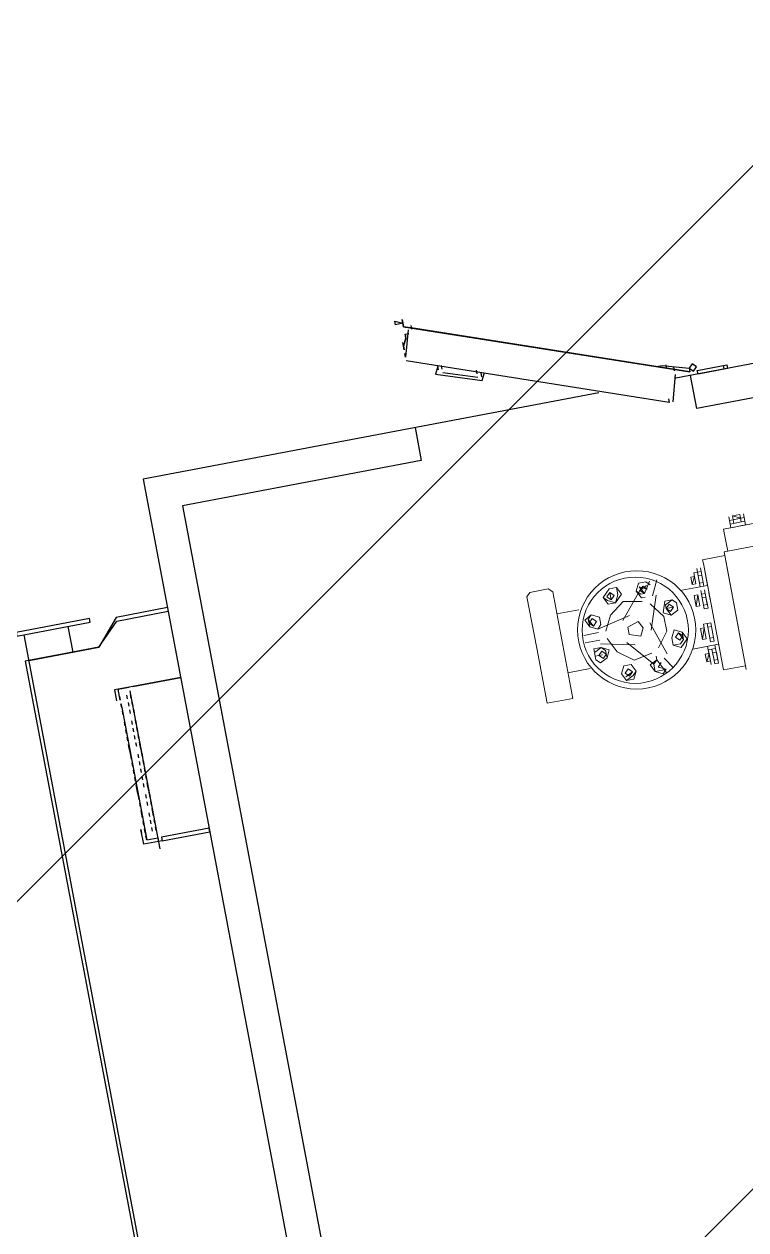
# Model space of a CAD drawing. Extents: x 407440 to 411585, y 6041728 to 6045069.
# Drawn here: x 408365.4 to 408376.48, y 6044292.29 to 6044310.8 of the extents above; entities that cross this region are included whole.
import ezdxf

# ---------------------------------------------------------------- set-up
doc = ezdxf.new("R2010")
doc.units = 0
doc.header["$LTSCALE"] = 5
doc.linetypes.add('foc-TIELINE', pattern=[1.875, 1.25, -0.625])
for name, color, linetype in [('P-BUFFER-PURPLE', 187, 'foc-TIELINE'), ('P-PROPOSED-EXISTING-H', 59, 'Continuous'), ('T-TIE', 201, 'foc-TIELINE')]:
    doc.layers.add(name, color=color, linetype=linetype)

# ---------------------------------------------------------------- blocks, each defined once
blk = doc.blocks.new('P-RIG-877')
at = {"layer": 'T-TIE', "linetype": 'ByBlock', "lineweight": 25}
for points in [[(-8.3924, 12.5829), (-9.0927, 12.5829), (-9.0927, 7.7036)], [(-8.4383, 12.5829), (-8.4383, 12.491), (-8.9894, 12.491), (-8.9894, 7.7495), (-9.0927, 7.7495)], [(-9.1042, 7.8528), (-9.0927, 7.8528)], [(-9.4142, 6.9114), (-9.4257, 6.9114), (-9.4142, 6.9114), (-9.4027, 6.9114), (-9.1042, 7.7495)], [(-9.1387, 7.6576), (-9.1387, 7.6691), (-9.1157, 7.7495), (-9.1042, 7.7495), (-9.3912, 6.9458), (-9.4027, 6.9114), (-9.4142, 6.9114), (-9.4027, 6.9114)], [(-9.1157, 7.7036), (-9.1272, 7.7036)], [(-9.1042, 7.7036), (-9.0239, 7.6806)], [(-9.0353, 7.6691), (-9.0239, 7.6691), (-9.2994, 6.8999)], [(-9.1387, 7.6806), (-9.1272, 7.6806)], [(-9.0927, 7.4625), (-9.0927, 6.0389), (-6.0503, 6.0389), (-6.0503, 7.4625)], [(-9.2535, 6.9918), (-9.2649, 6.9918), (-9.242, 6.9803), (-9.1961, 7.1181), (-9.219, 7.1295)], [(-9.219, 7.1181), (-9.2075, 7.1181)], [(-9.2075, 7.1066), (-9.242, 7.0032)], [(-9.219, 7.1066), (-9.2305, 7.1066)], [(-9.2535, 7.0032), (-9.2649, 7.0032)], [(-9.3912, 6.9344), (-9.4027, 6.9344)], [(-9.3912, 6.9229), (-9.3109, 6.8999), (-9.3224, 6.8999)], [(-9.3798, 6.9114), (-9.3798, 6.9229)], [(-9.3453, 6.8999), (-9.3683, 6.9114), (-9.3453, 6.8999), (-9.3568, 6.8999)], [(-9.0927, 6.8884), (-8.9894, 6.8884), (-8.9894, 6.1422), (-6.1537, 6.1422), (-6.1537, 6.8884), (-6.0503, 6.8884)], [(-8.6909, 6.0389), (-8.6909, 5.8781), (-8.6105, 5.8092), (-8.6794, 5.8781), (-8.6794, 6.0389)], [(-8.4728, 5.8896), (-8.4728, 6.0389), (-8.4728, 5.8896)], [(-8.4728, 5.8896), (-8.4728, 5.8322), (-8.4383, 5.8322)], [(-7.9906, 5.8896), (-7.9906, 5.8322), (-8.0365, 5.8322), (-8.025, 5.8322)], [(-8.4383, 5.8437), (-8.4498, 5.8437), (-8.4383, 5.8437), (-8.4498, 5.8437), (-8.4383, 5.8437), (-8.4613, 5.8437), (-8.4728, 5.8437), (-8.4728, 5.8781)], [(-8.4613, 5.8781), (-8.4498, 5.8781), (-7.9676, 5.8781)], [(-8.4383, 5.8667), (-8.4498, 5.8667)], [(-8.4154, 5.8437), (-8.4269, 5.8437), (-8.4154, 5.8437), (-8.4269, 5.8437), (-8.4154, 5.8437), (-8.0021, 5.8437), (-8.0021, 5.8781), (-7.9906, 5.8781)], [(-8.4154, 5.8667), (-8.4269, 5.8667)], [(-8.3924, 5.8667), (-8.4039, 5.8667)], [(-8.358, 5.8667), (-8.3695, 5.8667)], [(-8.335, 5.8667), (-8.3465, 5.8667)], [(-8.312, 5.8781), (-8.3235, 5.8781)], [(-8.312, 5.8667), (-8.3235, 5.8667)], [(-8.2661, 5.8781), (-8.2546, 5.8781), (-8.2661, 5.8781), (-8.2776, 5.8781), (-8.2891, 5.8781), (-8.3006, 5.8781), (-8.2891, 5.8781), (-8.3006, 5.8781), (-8.2891, 5.8781)], [(-8.2891, 5.8667), (-8.3006, 5.8667)], [(-8.2546, 5.8667), (-8.2661, 5.8667)], [(-8.2317, 5.8667), (-8.2432, 5.8667)], [(-8.2087, 5.8667), (-8.2202, 5.8667)], [(-8.1858, 5.8667), (-8.1972, 5.8667)], [(-8.1398, 5.8781), (-8.1284, 5.8781), (-8.1398, 5.8781), (-8.1284, 5.8781), (-8.1398, 5.8781), (-8.1513, 5.8781), (-8.1628, 5.8781), (-8.1743, 5.8781), (-8.1628, 5.8781), (-8.1743, 5.8781), (-8.1628, 5.8781)], [(-8.1628, 5.8667), (-8.1743, 5.8667)], [(-8.1284, 5.8667), (-8.1398, 5.8667)], [(-8.1054, 5.8667), (-8.1169, 5.8667)], [(-8.0824, 5.8781), (-8.0939, 5.8781)], [(-8.071, 5.8667), (-8.0824, 5.8667)], [(-8.048, 5.8667), (-8.0595, 5.8667)], [(-8.025, 5.8667), (-8.0365, 5.8667)], [(-8.4498, 5.8437), (-8.4613, 5.8437)], [(-8.2661, 5.8437), (-8.2546, 5.8437), (-8.2661, 5.8437), (-8.2546, 5.8437), (-8.2661, 5.8437), (-8.2776, 5.8437), (-8.2891, 5.8437), (-8.3006, 5.8437), (-8.2891, 5.8437)], [(-8.1398, 5.8437), (-8.1284, 5.8437), (-8.1398, 5.8437), (-8.1513, 5.8437), (-8.1628, 5.8437), (-8.1743, 5.8437), (-8.1628, 5.8437), (-8.1743, 5.8437), (-8.1628, 5.8437)], [(-8.0824, 5.8437), (-8.071, 5.8437), (-8.0824, 5.8437), (-8.071, 5.8437), (-8.0824, 5.8437), (-8.0939, 5.8437)], [(-8.025, 5.8437), (-8.0365, 5.8437), (-8.025, 5.8437), (-8.0365, 5.8437), (-8.025, 5.8437), (-8.0021, 5.8437), (-8.0135, 5.8437)], [(-8.6105, 5.5911), (-8.6105, 5.8092), (-8.6105, 5.5796), (-6.5325, 5.5796), (-6.5325, 5.8092), (-6.5325, 5.5911)], [(-8.6105, 5.7289), (-8.6909, 5.7289)], [(-6.4522, 5.5911), (-8.6909, 5.5911)]]:
    blk.add_lwpolyline(points, dxfattribs=at)
at = {"layer": 'T-TIE', "linetype": 'ByBlock', "lineweight": 5}
for points in [[(-8.5187, 7.7495), (-8.1743, 7.7495), (-8.5417, 7.7495), (-8.5417, 8.1169), (-8.5302, 8.1169)], [(-8.5417, 7.761), (-8.5991, 7.761), (-8.6105, 7.761), (-8.6105, 8.0939), (-8.5991, 8.1054), (-8.5417, 8.1054)], [(-8.622, 7.7839), (-8.6105, 7.7839), (-8.6335, 7.7839), (-8.6335, 7.8299), (-8.645, 7.8299)], [(-8.645, 7.7954), (-8.6335, 7.8184)], [(-8.6335, 7.7954), (-8.6335, 7.8299), (-8.6105, 7.8299)], [(-8.622, 7.7954), (-8.6335, 7.7954), (-8.6335, 7.8184), (-8.622, 7.8184)], [(-8.6105, 7.7839), (-8.6105, 7.8299), (-8.622, 7.8299)], [(-8.622, 7.7839), (-8.622, 7.8299), (-8.622, 7.7839)], [(-8.6105, 7.7954), (-8.6105, 7.8184)], [(-8.6335, 7.7839), (-8.645, 7.7839)], [(-8.1858, 7.7495), (-8.1858, 7.6806), (-8.5187, 7.6806), (-8.5302, 7.6806), (-8.5302, 7.7495)], [(-8.4728, 7.6691), (-8.4613, 7.6691), (-8.4613, 7.6576), (-8.4957, 7.6576), (-8.5072, 7.6576)], [(-8.4843, 7.6462), (-8.4613, 7.6462), (-8.4843, 7.6462), (-8.4613, 7.6347), (-8.4843, 7.6347), (-8.4613, 7.6347), (-8.4843, 7.6347), (-8.4843, 7.6462), (-8.4957, 7.6462), (-8.4957, 7.6691), (-8.5072, 7.6691)], [(-8.4498, 7.6002), (-8.4498, 7.6806), (-8.4957, 7.6806)], [(-8.4498, 7.6691), (-8.4957, 7.6691), (-8.4498, 7.6691), (-8.4498, 7.6576), (-8.4957, 7.6576)], [(-8.4843, 7.6576), (-8.4843, 7.6691), (-8.4613, 7.6691)], [(-8.4383, 7.6691), (-8.4269, 7.6691), (-8.4269, 7.6576), (-8.4383, 7.6576)], [(-8.3809, 7.6806), (-8.4269, 7.6806)], [(-8.4154, 7.6576), (-8.4154, 7.6691), (-8.3924, 7.6691), (-8.3924, 7.6576), (-8.4269, 7.6576), (-8.3809, 7.6576), (-8.3809, 7.6691), (-8.4269, 7.6691), (-8.3809, 7.6691)], [(-8.3924, 7.6691), (-8.4039, 7.6691)], [(-8.335, 7.6576), (-8.2776, 7.6576), (-8.2776, 7.6691), (-8.335, 7.6691), (-8.335, 7.6462), (-8.3235, 7.6462)], [(-8.2891, 7.6691), (-8.2891, 7.6576), (-8.3235, 7.6576), (-8.3235, 7.6691), (-8.335, 7.6691), (-8.2891, 7.6691), (-8.3235, 7.6691)], [(-8.312, 7.6691), (-8.2891, 7.6691), (-8.3006, 7.6691)], [(-8.2661, 7.6002), (-8.2661, 7.6806)], [(-8.2432, 7.6347), (-8.2202, 7.6347), (-8.2432, 7.6347), (-8.2202, 7.6347), (-8.2432, 7.6347), (-8.2432, 7.6462), (-8.2546, 7.6462), (-8.2546, 7.6691), (-8.2087, 7.6691), (-8.2546, 7.6691), (-8.2661, 7.6691)], [(-8.2202, 7.6691), (-8.2202, 7.6576), (-8.2546, 7.6576), (-8.2087, 7.6576), (-8.2087, 7.6691), (-8.2202, 7.6691), (-8.2432, 7.6691), (-8.2432, 7.6576)], [(-8.2087, 7.6691), (-8.2546, 7.6691)], [(-8.4843, 7.6347), (-8.4613, 7.6347), (-8.4613, 7.6462), (-8.4843, 7.6462), (-8.4613, 7.6462), (-8.4957, 7.6462)], [(-8.4613, 7.6576), (-8.4728, 7.6576)], [(-8.4154, 7.6462), (-8.3924, 7.6462), (-8.3924, 7.6347), (-8.4269, 7.6347), (-8.4269, 7.6462), (-8.4154, 7.6462), (-8.3924, 7.6462), (-8.4269, 7.6462), (-8.3924, 7.6347), (-8.4269, 7.6347), (-8.3924, 7.6347), (-8.4269, 7.6462), (-8.3924, 7.6462), (-8.4269, 7.6462)], [(-8.3924, 7.6576), (-8.4039, 7.6576)], [(-8.3235, 7.6347), (-8.3235, 7.6462), (-8.335, 7.6462)], [(-8.3006, 7.6462), (-8.2891, 7.6462), (-8.2891, 7.6347), (-8.3235, 7.6347), (-8.2891, 7.6347), (-8.3235, 7.6347), (-8.3006, 7.6347)], [(-8.2432, 7.6462), (-8.2202, 7.6462), (-8.2432, 7.6462), (-8.2202, 7.6347), (-8.2432, 7.6462), (-8.2202, 7.6462), (-8.2546, 7.6462), (-8.2661, 7.6462)], [(-8.2202, 7.6347), (-8.2202, 7.6462), (-8.2087, 7.6462)], [(-8.4039, 7.5658), (-8.4039, 7.5428), (-8.4154, 7.5428), (-8.4269, 7.5658), (-8.4154, 7.5773), (-8.3924, 7.5773), (-8.4154, 7.5773), (-8.4269, 7.5658), (-8.4269, 7.5428), (-8.3924, 7.5314), (-8.3809, 7.5543), (-8.3924, 7.5773), (-8.3809, 7.5543), (-8.4039, 7.5428)], [(-8.3006, 7.5773), (-8.3235, 7.5658)], [(-8.4957, 7.5314), (-8.4498, 7.5084)], [(-8.4498, 7.5199), (-8.3465, 7.4854)], [(-8.2891, 7.4969), (-8.335, 7.5314), (-8.3809, 7.5314), (-8.4269, 7.4969)], [(-8.3695, 7.4854), (-8.2661, 7.5199)], [(-8.2202, 7.5314), (-8.2546, 7.5084)], [(-8.4498, 7.4854), (-8.4498, 7.474), (-8.4728, 7.4625), (-8.4613, 7.474), (-8.4613, 7.4854), (-8.4843, 7.474), (-8.4728, 7.4969), (-8.4843, 7.4854), (-8.4728, 7.474), (-8.4613, 7.4854), (-8.4957, 7.5084)], [(-8.4843, 7.4969), (-8.4728, 7.474), (-8.3924, 7.4051)], [(-8.2087, 7.5084), (-8.2546, 7.4854), (-8.2661, 7.4854)], [(-8.2202, 7.4969), (-8.2202, 7.5084)], [(-8.4383, 7.474), (-8.4498, 7.4166), (-8.4154, 7.3706), (-8.3695, 7.3477)], [(-8.3465, 7.3477), (-8.3006, 7.3706), (-8.2661, 7.4166), (-8.2776, 7.474)], [(-8.2432, 7.474), (-8.3235, 7.4051)], [(-8.4957, 7.4051), (-8.4957, 7.3821), (-8.4957, 7.4051)], [(-8.3809, 7.3247), (-8.4039, 7.428)], [(-8.312, 7.428), (-8.335, 7.3247)], [(-8.2317, 7.4166), (-8.2546, 7.4051), (-8.2317, 7.4166)], [(-8.2202, 7.3821), (-8.2317, 7.4051)], [(-8.4843, 7.3821), (-8.4613, 7.3821)], [(-8.3809, 7.3247), (-8.3924, 7.3362), (-8.3809, 7.3247)], [(-8.4154, 7.3017), (-8.3924, 7.3132)], [(-8.3695, 7.2788), (-8.3695, 7.3247)], [(-8.3465, 7.2788), (-8.3465, 7.3247)], [(-8.3006, 7.3017), (-8.3006, 7.3247)], [(-8.4498, 7.2099), (-8.4498, 7.2788)], [(-8.2661, 7.2099), (-8.2661, 7.2788)], [(-8.5302, 7.1984), (-8.5302, 7.141), (-8.5302, 7.1984), (-8.5187, 7.2099), (-8.1858, 7.2099), (-8.1858, 7.141), (-8.1858, 7.1295), (-8.358, 7.1295), (-8.5187, 7.1295), (-8.5302, 7.141)]]:
    blk.add_lwpolyline(points, dxfattribs=at)
at = {"layer": 'T-TIE', "linetype": 'ByBlock', "lineweight": 25}
for points in [[(-9.1042, 7.7725), (-9.1042, 7.8643), (-9.0927, 7.8643), (-9.0927, 7.7725)], [(-9.1042, 7.761), (-9.1157, 7.7725), (-9.1272, 7.761), (-9.1157, 7.7495)], [(-9.4142, 6.9114), (-9.4142, 6.8884), (-9.4257, 6.8884)], [(-9.3798, 6.9114), (-9.3683, 6.9114)], [(-9.3453, 6.8999), (-9.3338, 6.8999)], [(-7.9906, 6.0389), (-8.0021, 6.0389), (-8.0021, 5.8896), (-7.9906, 5.8896)], [(-8.4498, 5.8781), (-8.4383, 5.8781)], [(-8.4498, 5.8781), (-8.4383, 5.8781)], [(-8.4269, 5.8781), (-8.4154, 5.8781)], [(-8.4269, 5.8781), (-8.4154, 5.8781)], [(-8.4039, 5.8781), (-8.3924, 5.8781)], [(-8.4039, 5.8781), (-8.3924, 5.8781)], [(-8.3695, 5.8781), (-8.358, 5.8781)], [(-8.358, 5.8781), (-8.3695, 5.8781)], [(-8.3465, 5.8781), (-8.335, 5.8781)], [(-8.3465, 5.8781), (-8.335, 5.8781)], [(-8.3235, 5.8781), (-8.312, 5.8781)], [(-8.3235, 5.8781), (-8.312, 5.8781)], [(-8.2661, 5.8781), (-8.2546, 5.8781)], [(-8.2432, 5.8781), (-8.2317, 5.8781)], [(-8.2432, 5.8781), (-8.2317, 5.8781)], [(-8.2202, 5.8781), (-8.2087, 5.8781)], [(-8.2202, 5.8781), (-8.2087, 5.8781)], [(-8.1972, 5.8781), (-8.1858, 5.8781)], [(-8.1972, 5.8781), (-8.1858, 5.8781)], [(-8.1169, 5.8781), (-8.1054, 5.8781)], [(-8.1169, 5.8781), (-8.1054, 5.8781)], [(-8.0824, 5.8781), (-8.071, 5.8781)], [(-8.0824, 5.8781), (-8.071, 5.8781)], [(-8.0595, 5.8781), (-8.048, 5.8781)], [(-8.0595, 5.8781), (-8.048, 5.8781)], [(-8.0365, 5.8781), (-8.025, 5.8781)], [(-8.0365, 5.8781), (-8.025, 5.8781)], [(-8.4039, 5.8437), (-8.3924, 5.8437)], [(-8.4039, 5.8437), (-8.3924, 5.8437)], [(-8.3695, 5.8437), (-8.358, 5.8437)], [(-8.3695, 5.8437), (-8.358, 5.8437)], [(-8.3465, 5.8437), (-8.335, 5.8437)], [(-8.3465, 5.8437), (-8.335, 5.8437)], [(-8.3235, 5.8437), (-8.312, 5.8437)], [(-8.3235, 5.8437), (-8.312, 5.8437)], [(-8.3006, 5.8437), (-8.2891, 5.8437)], [(-8.2432, 5.8437), (-8.2317, 5.8437)], [(-8.2432, 5.8437), (-8.2317, 5.8437)], [(-8.2202, 5.8437), (-8.2087, 5.8437)], [(-8.2202, 5.8437), (-8.2087, 5.8437)], [(-8.1972, 5.8437), (-8.1858, 5.8437)], [(-8.1972, 5.8437), (-8.1858, 5.8437)], [(-8.1398, 5.8437), (-8.1284, 5.8437)], [(-8.1169, 5.8437), (-8.1054, 5.8437)], [(-8.1169, 5.8437), (-8.1054, 5.8437)], [(-8.0595, 5.8437), (-8.048, 5.8437)], [(-8.0595, 5.8437), (-8.048, 5.8437)], [(-8.7024, 5.7978), (-8.7024, 5.5682), (-8.6909, 5.5682), (-8.6909, 5.7978)]]:
    blk.add_lwpolyline(points, close=True, dxfattribs=at)
at = {"layer": 'T-TIE', "linetype": 'ByBlock', "lineweight": 5}
for points in [[(-8.6335, 7.7954), (-8.645, 7.7954), (-8.645, 7.8184), (-8.645, 7.7954), (-8.645, 7.8184), (-8.645, 7.7954), (-8.645, 7.8184), (-8.645, 7.7954), (-8.645, 7.8184), (-8.6335, 7.8184), (-8.6335, 7.8299)], [(-8.2891, 7.6462), (-8.3235, 7.6462), (-8.2891, 7.6347), (-8.3235, 7.6462), (-8.2891, 7.6462), (-8.312, 7.6462)], [(-8.2776, 7.5658), (-8.3006, 7.5888), (-8.3235, 7.5773), (-8.335, 7.5543), (-8.3235, 7.5773), (-8.3006, 7.5773), (-8.2891, 7.5658), (-8.2891, 7.5428)], [(-8.4039, 7.5658), (-8.4154, 7.5543), (-8.4039, 7.5428), (-8.3924, 7.5543)], [(-8.4039, 7.5658), (-8.4154, 7.5543), (-8.4039, 7.5428), (-8.3924, 7.5543)], [(-8.312, 7.5428), (-8.2891, 7.5428), (-8.312, 7.5428), (-8.335, 7.5543)], [(-8.312, 7.5773), (-8.3235, 7.5658), (-8.312, 7.5543), (-8.3006, 7.5658)], [(-8.312, 7.5773), (-8.3235, 7.5658), (-8.312, 7.5543), (-8.3006, 7.5658)], [(-8.4957, 7.4969), (-8.4957, 7.474), (-8.4728, 7.4625), (-8.4957, 7.474), (-8.4957, 7.4969), (-8.4843, 7.5084)], [(-8.2432, 7.4625), (-8.2546, 7.4854), (-8.2432, 7.474), (-8.2202, 7.474)], [(-8.2202, 7.5084), (-8.2317, 7.4854), (-8.2432, 7.4969), (-8.2317, 7.4854)], [(-8.2202, 7.4969), (-8.2202, 7.474), (-8.2087, 7.4969), (-8.2202, 7.5084)], [(-8.358, 7.4625), (-8.3809, 7.451), (-8.3695, 7.4166), (-8.3465, 7.4166), (-8.335, 7.451)], [(-8.4728, 7.4051), (-8.4498, 7.3936), (-8.4728, 7.4166), (-8.4957, 7.4051)], [(-8.2546, 7.3821), (-8.2317, 7.3706), (-8.2546, 7.3821), (-8.2546, 7.4051)], [(-8.2317, 7.4051), (-8.2432, 7.3936), (-8.2317, 7.3821), (-8.2202, 7.3936)], [(-8.2317, 7.4051), (-8.2432, 7.3936), (-8.2317, 7.3821), (-8.2202, 7.3936)], [(-8.2087, 7.3821), (-8.2087, 7.4051), (-8.2317, 7.4166), (-8.2202, 7.4051), (-8.2087, 7.3821), (-8.2317, 7.3706)], [(-8.4728, 7.3591), (-8.4957, 7.3821)], [(-8.4728, 7.3936), (-8.4843, 7.3821), (-8.4728, 7.3706), (-8.4613, 7.3821)], [(-8.4728, 7.3936), (-8.4843, 7.3821), (-8.4728, 7.3706), (-8.4613, 7.3821)], [(-8.4498, 7.3706), (-8.4498, 7.3936), (-8.4613, 7.3706), (-8.4728, 7.3591)], [(-8.4154, 7.3362), (-8.4269, 7.3132), (-8.4154, 7.3362), (-8.3924, 7.3362)], [(-8.312, 7.3477), (-8.2891, 7.3362), (-8.312, 7.3362), (-8.3235, 7.3247)], [(-8.3235, 7.3017), (-8.3235, 7.3247), (-8.312, 7.3017), (-8.2891, 7.3017), (-8.2776, 7.3132), (-8.2891, 7.3362), (-8.2776, 7.3132), (-8.2891, 7.3017)], [(-8.3006, 7.3362), (-8.312, 7.3247), (-8.3006, 7.3132), (-8.2891, 7.3247)], [(-8.3006, 7.3362), (-8.312, 7.3247), (-8.3006, 7.3132), (-8.2891, 7.3247)], [(-8.4154, 7.3017), (-8.4269, 7.3132), (-8.4154, 7.2903), (-8.3924, 7.3017), (-8.3809, 7.3247), (-8.3924, 7.3017)], [(-8.4039, 7.3247), (-8.4154, 7.3132), (-8.4039, 7.3017), (-8.3924, 7.3132)], [(-8.4039, 7.3247), (-8.4154, 7.3132), (-8.4039, 7.3017), (-8.3924, 7.3132)]]:
    blk.add_lwpolyline(points, close=True, dxfattribs=at)
for centre, radius in [((-8.3559, 7.4416), 0.1816), ((-8.3559, 7.4371), 0.1631), ((-8.3559, 7.4371), 0.1631)]:
    blk.add_circle(centre, radius, dxfattribs=at)

msp = doc.modelspace()

# ---------------------------------------------------------------- hatches: boundary and pattern name
at = {"layer": 'P-PROPOSED-EXISTING-H'}
h = msp.add_hatch(dxfattribs=at)
h.set_pattern_fill('ANSI31', color=256, scale=3.498392, style=0)
h.set_pattern_definition([(45, (-2243.128, 2713.837), (-7.854113246, 7.854113246), [])])
edge = h.paths.add_edge_path()
edge.add_line((408709.29, 6043818.222), (408241.305, 6043729.713))
edge.add_line((408241.305, 6043729.713), (407794.436, 6043645.198))
edge.add_line((407794.436, 6043645.198), (407673.83, 6044282.895))
edge.add_line((407673.83, 6044282.895), (408123.669, 6044351.83))
edge.add_line((408123.669, 6044351.83), (408654.575, 6044433.189))
edge.add_line((408654.575, 6044433.189), (409028.997, 6044539.866))
edge.add_line((409028.997, 6044539.866), (409149.726, 6043901.52))
edge.add_line((409149.726, 6043901.52), (408898.792, 6043854.062))
edge.add_arc((408782.127, 6043952.01), 152.33, 241.43508, 319.98432, ccw=False)

# ---------------------------------------------------------------- linework, layer by layer
at = {"layer": 'P-BUFFER-PURPLE'}
msp.add_circle((408530.04, 6044370.877, -0.107), 250.434, dxfattribs=at)

# ---------------------------------------------------------------- block references
at = {"layer": 'T-TIE', "linetype": 'ByBlock', "xscale": 4.999999999955019, "yscale": 4.999999999955019, "zscale": 4.999999999955019, "rotation": 280.7096999997605}
msp.add_blockref('P-RIG-877', (408346.005, 6044253.532), dxfattribs=at)

doc.saveas('drawing.dxf')
